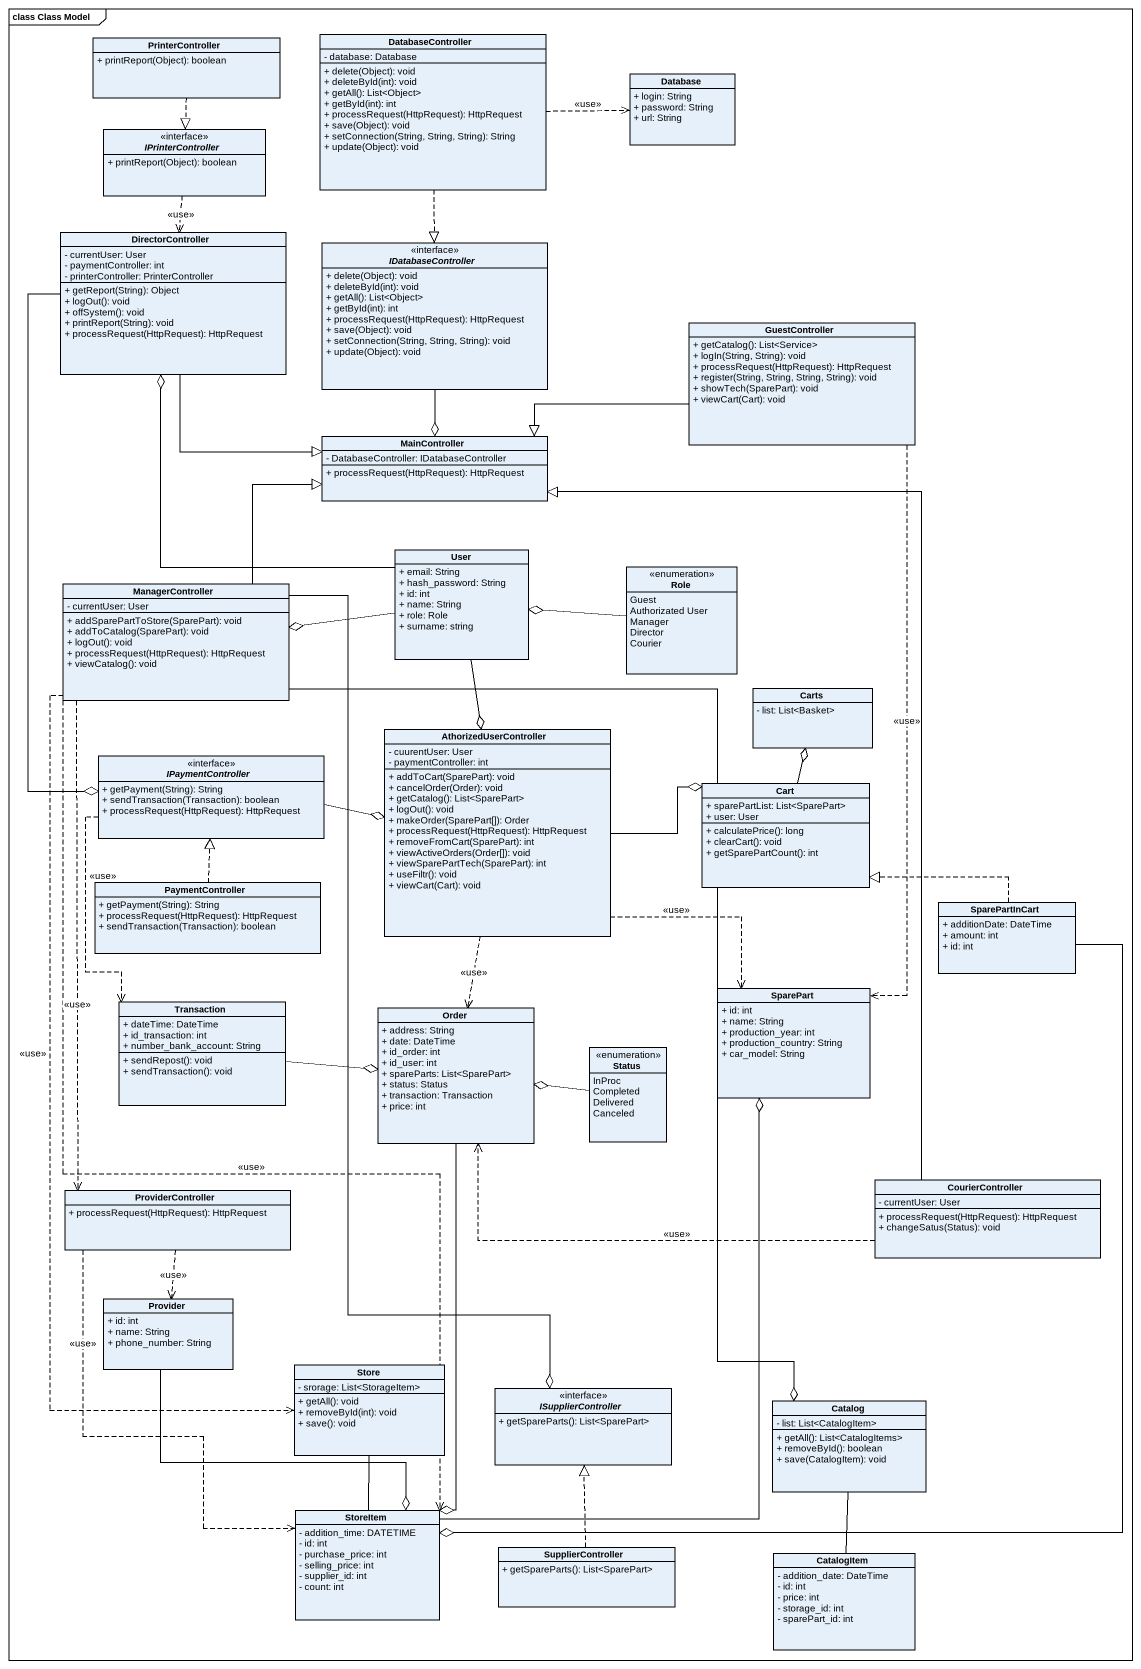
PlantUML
@startuml
mainframe class Class Model
hide circle
hide empty members
skinparam classAttributeIconSize 0
class PrinterController {
  + printReport(Object): boolean
}
class DatabaseController {
  - database: Database
  + delete(Object): void
  + deleteById(int): void
  + getAll(): List<Object>
  + getById(int): int
  + processRequest(HttpRequest): HttpRequest
  + save(Object): void
  + setConnection(String, String, String): String
  + update(Object): void
}
class "Database" as Database_ {
  + login: String
  + password: String
  + url: String
}
interface IPrinterController {
  + printReport(Object): boolean
}
class DirectorController {
  - currentUser: User
  - paymentController: int
  - printerController: PrinterController
  + getReport(String): Object
  + logOut(): void
  + offSystem(): void
  + printReport(String): void
  + processRequest(HttpRequest): HttpRequest
}
interface IDatabaseController {
  + delete(Object): void
  + deleteById(int): void
  + getAll(): List<Object>
  + getById(int): int
  + processRequest(HttpRequest): HttpRequest
  + save(Object): void
  + setConnection(String, String, String): void
  + update(Object): void
}
class GuestController {
  + getCatalog(): List<Service>
  + logIn(String, String): void
  + processRequest(HttpRequest): HttpRequest
  + register(String, String, String, String): void
  + showTech(SparePart): void
  + viewCart(Cart): void
}
class MainController {
  - DatabaseController: IDatabaseController
  + processRequest(HttpRequest): HttpRequest
}
class User {
  + email: String
  + hash_password: String
  + id: int
  + name: String
  + role: Role
  + surname: string
}
enum Role {
  Guest
  Authorizated User
  Manager
  Director
  Courier
}
class ManagerController {
  - currentUser: User
  + addSparePartToStore(SparePart): void
  + addToCatalog(SparePart): void
  + logOut(): void
  + processRequest(HttpRequest): HttpRequest
  + viewCatalog(): void
}
class Carts {
  - list: List<Basket>
}
interface IPaymentController {
  + getPayment(String): String
  + sendTransaction(Transaction): boolean
  + processRequest(HttpRequest): HttpRequest
}
class AthorizedUserController {
  - cuurentUser: User
  - paymentController: int
  + addToCart(SparePart): void
  + cancelOrder(Order): void
  + getCatalog(): List<SparePart>
  + logOut(): void
  + makeOrder(SparePart[]): Order
  + processRequest(HttpRequest): HttpRequest
  + removeFromCart(SparePart): int
  + viewActiveOrders(Order[]): void
  + viewSparePartTech(SparePart): int
  + useFiltr(): void
  + viewCart(Cart): void
}
class Cart {
  + sparePartList: List<SparePart>
  + user: User
  + calculatePrice(): long
  + clearCart(): void
  + getSparePartCount(): int
}
class PaymentController {
  + getPayment(String): String
  + processRequest(HttpRequest): HttpRequest
  + sendTransaction(Transaction): boolean
}
class SparePartInCart {
  + additionDate: DateTime
  + amount: int
  + id: int
}
class SparePart {
  + id: int
  + name: String
  + production_year: int
  + production_country: String
  + car_model: String
}
class Transaction {
  + dateTime: DateTime
  + id_transaction: int
  + number_bank_account: String
  + sendRepost(): void
  + sendTransaction(): void
}
class Order {
  + address: String
  + date: DateTime
  + id_order: int
  + id_user: int
  + spareParts: List<SparePart>
  + status: Status
  + transaction: Transaction
  + price: int
}
enum Status {
  InProc
  Completed
  Delivered
  Canceled
}
class CourierController {
  - currentUser: User
  + processRequest(HttpRequest): HttpRequest
  + changeSatus(Status): void
}
class ProviderController {
  + processRequest(HttpRequest): HttpRequest
}
class Provider {
  + id: int
  + name: String
  + phone_number: String
}
class Store {
  - srorage: List<StorageItem>
  + getAll(): void
  + removeById(int): void
  + save(): void
}
interface ISupplierController {
  + getSpareParts(): List<SparePart>
}
class Catalog {
  - list: List<CatalogItem>
  + getAll(): List<CatalogItems>
  + removeById(): boolean
  + save(CatalogItem): void
}
class StoreItem {
  - addition_time: DATETIME
  - id: int
  - purchase_price: int
  - selling_price: int
  - supplier_id: int
  - count: int
}
class SupplierController {
  + getSpareParts(): List<SparePart>
}
class CatalogItem {
  - addition_date: DateTime
  - id: int
  - price: int
  - storage_id: int
  - sparePart_id: int
}
PrinterController ..|> IPrinterController
DatabaseController .right.> Database_ : <<use>>
DatabaseController ..|> IDatabaseController
IPrinterController ..> DirectorController : <<use>>
DirectorController --|> MainController
DirectorController --o IPaymentController
IDatabaseController --o MainController
GuestController -left-|> MainController
GuestController ..> SparePart : <<use>>
User -up-o DirectorController
User -left-o ManagerController
User --o AthorizedUserController
Role -left-o User
ManagerController -up-|> MainController
ManagerController ..> ProviderController : <<use>>
ManagerController ..> Store : <<use>>
ManagerController --o ISupplierController
ManagerController --o Catalog
ManagerController ..> StoreItem : <<use>>
IPaymentController -right-o AthorizedUserController
IPaymentController ..> Transaction : <<use>>
AthorizedUserController -right-o Cart
AthorizedUserController ..> SparePart : <<use>>
AthorizedUserController ..> Order : <<use>>
Cart -up-o Carts
PaymentController .up.|> IPaymentController
SparePartInCart .left.|> Cart
SparePartInCart --o StoreItem
Transaction -right-o Order
Order --o StoreItem
Status -left-o Order
CourierController -up-|> MainController
CourierController .left.> Order : <<use>>
ProviderController ..> Provider : <<use>>
ProviderController ..> StoreItem : <<use>>
Provider --o StoreItem
Store -- StoreItem
Catalog -- CatalogItem
StoreItem -up-o SparePart
SupplierController .up.|> ISupplierController
@enduml
